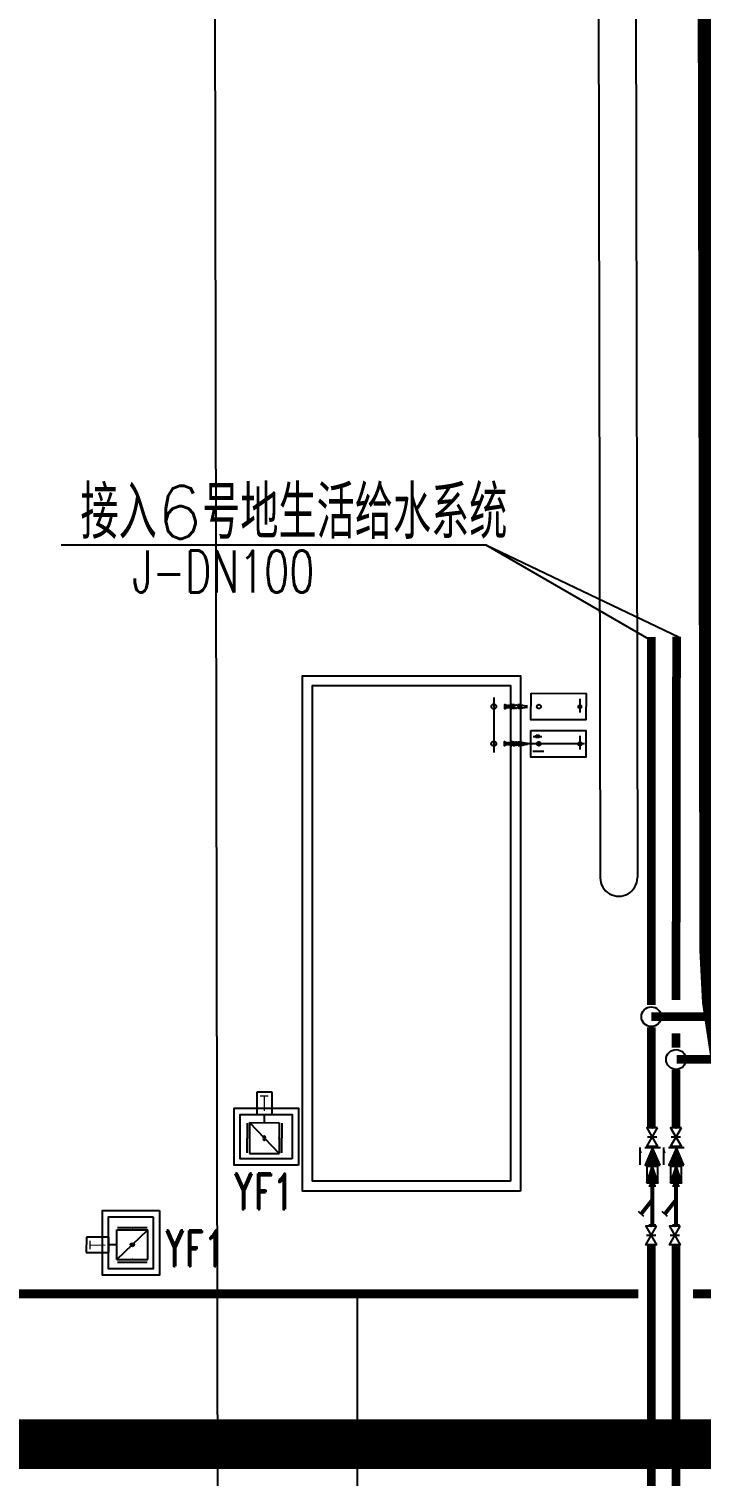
# Model space of a CAD drawing. Header units: metres. Extents: x 497246 to 997717, y 2998582 to 5998198.
# Drawn here: x 499202.2 to 499229.3, y 2998899.1 to 2998957.5 of the extents above; entities that cross this region are included whole.
import ezdxf
from ezdxf.enums import TextEntityAlignment as Align

# ---------------------------------------------------------------- set-up
doc = ezdxf.new("R2010")
doc.units = ezdxf.units.M
doc.header["$LTSCALE"] = 1000
doc.linetypes.add('DASHDOT', pattern=[1, 0.5, -0.25, 0, -0.25])
doc.layers.get('0').update_dxf_attribs({"linetype": 'CONTINUOUS'})
for name, color, linetype in [('00侧分带', 3, 'CONTINUOUS'), ('EQUIP_消防', 7, 'CONTINUOUS'), ('EQUIP_给水', 30, 'CONTINUOUS'), ('PIPE-消防', 1, 'CONTINUOUS'), ('PIPE-给水', 3, 'CONTINUOUS'), ('RD-中线', 1, 'DASHDOT'), ('VALVE_污水', 7, 'CONTINUOUS'), ('VALVE_给水', 40, 'CONTINUOUS'), ('VALVE_雨水', 7, 'CONTINUOUS'), ('VPIPE-给水', 11, 'CONTINUOUS'), ('VPIPE-雨水', 4, 'TG_Y'), ('图例层', 7, 'CONTINUOUS'), ('文字-排水', 122, 'CONTINUOUS')]:
    doc.layers.add(name, color=color, linetype=linetype)
doc.styles.add('_TCH_DIM', font='SIMPLEX', dxfattribs={"bigfont": 'GBCBIG'})
doc.styles.add('HZ', font='rs.shx', dxfattribs={"width": 0.8, "bigfont": 'hztxt.shx'})
doc.styles.add('HZTXT', font='txt', dxfattribs={"width": 0.7, "bigfont": 'HZTXT'})
doc.styles.add('SZK', font='romand.shx', dxfattribs={"width": 0.7, "bigfont": 'hztxt.shx'})
doc.styles.add('TG_LINETYPE', font='SIMPLEX', dxfattribs={"width": 0.8, "height": 3, "bigfont": 'HZTXT'})
doc.linetypes.add('TG_J', pattern='A,2,-0.3,["J",TG_LINETYPE,S=0.1,R=0,X=-0.23,Y=-0.15],0', length=2.3)
doc.linetypes.add('TG_QS', pattern='A,3,-0.6,["QS",TG_LINETYPE,S=0.1,R=0,X=-0.52,Y=-0.15],0', length=3.6)
doc.linetypes.add('TG_Y', pattern='A,2,-0.3,["Y",TG_LINETYPE,S=0.1,R=0,X=-0.23,Y=-0.15],0', length=2.3)

# ---------------------------------------------------------------- blocks, each defined once
blk = doc.blocks.new('$VALVE$00000296')
for points in [[(-125, 72), (-125, -72), (125, 72), (125, -72), (-125, 72)], [(0, 60), (0, -64)]]:
    blk.add_lwpolyline(points)
for p in [(-125, 0), (125, 0)]:
    blk.add_point(p)
blk = doc.blocks.new('$VALVE$00000447')
for p, q in [((-82, 0), (-82, 90)), ((-82, 0), (-82, -90)), ((82, 0), (82, 90)), ((82, 0), (82, -90))]:
    blk.add_line(p, q)
blk.add_circle((0, 0), 60.1)
for p in [(-82, 0), (82, 0)]:
    blk.add_point(p)
blk = doc.blocks.new('$VALVE$00000486')
for p, q in [((90, 55), (-90, 16)), ((-90, -48), (-90, 48)), ((90, 72), (90, -72)), ((90, 72), (90, -72)), ((90, -72), (90, 72)), ((90, -55), (-90, -16))]:
    blk.add_line(p, q)
for p in [(-90, 0), (90, 0)]:
    blk.add_point(p)
blk = doc.blocks.new('$VALVE$00000721')
for p, q in [((-77.2, 258.1), (-77.2, 132.4)), ((77.2, 258.1), (-77.2, 258.1)), ((77.2, 132.4), (77.2, 258.1)), ((-149.8, 86.5), (149.8, -86.5)), ((-149.8, 86.5), (149.8, 86.5)), ((-149.8, 86.5), (-149.8, -86.5)), ((-77.2, 132.4), (0, 132.4)), ((0, 86.5), (0, 132.4)), ((0, 132.4), (77.2, 132.4)), ((149.8, 86.5), (149.8, -86.5)), ((-149.8, -86.5), (149.8, -86.5))]:
    blk.add_line(p, q)
at = {"const_width": 25.3}
blk.add_lwpolyline([(-12.7, 0, 1), (12.7, 0, 1)], format="xyb", close=True, dxfattribs=at)
for p in [(-149.8, 0), (149.8, 0)]:
    blk.add_point(p)
at = {"style": 'HZ', "width": 1.675276}
blk.add_text('T', height=84, dxfattribs=at).set_placement((-49.6, 152.2), (44.1, 152.2), align=Align.FIT)
blk = doc.blocks.new('$VALVE$00000656')
for p, q in [((-113, 110), (-113, -100)), ((118, -164), (-119, -164))]:
    blk.add_line(p, q)
blk.add_lwpolyline([(119, 5, 203, 0, 0), (-113, 5, 0, 0, 0)], format="xyseb")
blk.add_lwpolyline([(119, 107), (-113, 5), (119, -97)], close=True)
for p in [(-113, 5), (119, 5)]:
    blk.add_point(p)
blk.add_solid([(-44, -164), (-44, -139), (-119, -164)])
blk = doc.blocks.new('$VALVE$00000752')
for p, q in [((-112.5, 75), (112.5, 75)), ((112.5, 75), (112.5, -75)), ((112.5, -75), (-112.5, -75))]:
    blk.add_line(p, q)
blk.add_lwpolyline([(-112.5, -75), (112.5, 0), (-112.5, 75)], close=True)
for p in [(-112.5, 0), (112.5, 0)]:
    blk.add_point(p)
blk.add_solid([(-112.5, 75), (112.5, 0), (-112.5, -75)])
blk = doc.blocks.new('$VALVE$00000501')
for p, q in [((-175, 32), (-175, -32)), ((175, 32), (175, -32)), ((96, -77), (50, -123))]:
    blk.add_line(p, q)
at = {"const_width": 35}
for points in [[(-175, 0), (175, 0)], [(-52, 0), (73, -100)]]:
    blk.add_lwpolyline(points, dxfattribs=at)
for p in [(-175, -2), (175, -2)]:
    blk.add_point(p)

msp = doc.modelspace()

# ---------------------------------------------------------------- linework, layer by layer
at = {"color": 0, "ltscale": 10}
for points in [[(499222.054, 2998910.64), (499213.254, 2998910.64), (499213.254, 2998931.44), (499222.054, 2998931.44)], [(499222.054, 2998910.64), (499213.254, 2998910.64), (499213.254, 2998931.44), (499222.054, 2998931.44)], [(499221.654, 2998911.04), (499213.654, 2998911.04), (499213.654, 2998931.04), (499221.654, 2998931.04)]]:
    msp.add_lwpolyline(points, close=True, dxfattribs=at)
at = {"layer": '00侧分带', "ltscale": 100}
for p, q in [((499225.189, 2998970.288), (499225.273, 2998923.288)), ((499226.689, 2998970.291), (499226.773, 2998923.291))]:
    msp.add_line(p, q, dxfattribs=at)
msp.add_arc((499226.023, 2998923.289), 0.75, 180.10213, 0.10213, dxfattribs=at)
at = {"layer": 'EQUIP_消防', "color": 3, "linetype": 'Continuous', "ltscale": 0.001}
msp.add_line((499220.977, 2998930.562), (499220.974, 2998928.34), dxfattribs=at)
at = {"layer": 'EQUIP_消防', "color": 6, "linetype": 'Continuous', "ltscale": 0.001}
for p, q in [((499224.448, 2998930.51), (499224.447, 2998929.957)), ((499222.561, 2998928.993), (499222.922, 2998928.993)), ((499224.446, 2998929.01), (499224.445, 2998928.457)), ((499224.641, 2998928.691), (499221.726, 2998928.695)), ((499222.547, 2998928.393), (499222.996, 2998928.393))]:
    msp.add_line(p, q, dxfattribs=at)
at = {"layer": 'EQUIP_消防', "color": 0, "linetype": 'Continuous', "ltscale": 0.001}
for points in [[(499222.478, 2998930.729), (499224.7, 2998930.725), (499224.698, 2998929.655), (499222.476, 2998929.659)], [(499222.475, 2998929.229), (499224.697, 2998929.225), (499224.696, 2998928.155), (499222.474, 2998928.159)]]:
    msp.add_lwpolyline(points, close=True, dxfattribs=at)
at = {"layer": 'EQUIP_消防', "color": 6, "linetype": 'Continuous', "ltscale": 0.001}
for points in [[(499224.394, 2998930.244), (499224.501, 2998930.244), (499224.501, 2998930.138), (499224.394, 2998930.138)], [(499222.692, 2998929.046), (499222.799, 2998929.046), (499222.799, 2998928.94), (499222.692, 2998928.94)], [(499224.392, 2998928.744), (499224.499, 2998928.744), (499224.499, 2998928.638), (499224.392, 2998928.638)]]:
    msp.add_lwpolyline(points, close=True, dxfattribs=at)
at = {"layer": 'EQUIP_消防', "color": 3, "linetype": 'Continuous', "ltscale": 0.001}
for points in [[(499213.091, 2998911.687), (499210.491, 2998911.687), (499210.491, 2998913.987), (499213.091, 2998913.987)], [(499212.841, 2998911.937), (499210.741, 2998911.937), (499210.741, 2998913.737), (499212.841, 2998913.737)], [(499207.474, 2998909.855), (499207.474, 2998907.255), (499205.174, 2998907.255), (499205.174, 2998909.855)], [(499207.224, 2998909.605), (499207.224, 2998907.505), (499205.424, 2998907.505), (499205.424, 2998909.605)]]:
    msp.add_lwpolyline(points, close=True, dxfattribs=at)
at = {"layer": 'EQUIP_给水', "color": 6, "linetype": 'ByBlock'}
for p, q in [((499203.51, 2998936.72), (499220.651, 2998936.72)), ((499220.651, 2998936.72), (499227.32, 2998932.871)), ((499220.651, 2998936.72), (499228.463, 2998932.991))]:
    msp.add_line(p, q, dxfattribs=at)
at = {"layer": 'PIPE-消防', "color": 70, "linetype": 'ByBlock'}
msp.add_line((499215.465, 2998906.657), (499215.465, 2998891.433), dxfattribs=at)
at = {"layer": 'PIPE-给水', "color": 80, "linetype": 'TG_J', "ltscale": 0.004, "const_width": 0.35}
for points in [[(499227.333, 2998933), (499227.333, 2998918.153)], [(499228.355, 2998933.015), (499228.335, 2998918.353)], [(499227.333, 2998917.678), (499240.013, 2998917.678)], [(499227.333, 2998917.256), (499227.333, 2998913.195)], [(499228.333, 2998917.003), (499228.333, 2998916.428)], [(499228.36, 2998915.953), (499241.383, 2998915.953)], [(499228.333, 2998915.542), (499228.333, 2998913.195)], [(499227.333, 2998908.47), (499227.333, 2998898.667)], [(499228.333, 2998908.47), (499228.333, 2998898.667)]]:
    msp.add_lwpolyline(points, dxfattribs=at)
at = {"layer": 'PIPE-给水', "linetype": 'TG_J', "ltscale": 0.0075, "const_width": 0.244}
for points in [[(499227.375, 2998912.445), (499227.375, 2998912.388)], [(499227.375, 2998912.445), (499227.375, 2998912.397)], [(499227.375, 2998912.445), (499227.375, 2998912.388)], [(499227.375, 2998912.445), (499227.375, 2998912.397)], [(499228.333, 2998912.445), (499228.333, 2998912.388)], [(499228.333, 2998912.445), (499228.333, 2998912.397)], [(499228.333, 2998912.445), (499228.333, 2998912.388)], [(499228.333, 2998912.445), (499228.333, 2998912.397)], [(499227.375, 2998910.962), (499227.375, 2998910.836)], [(499227.375, 2998910.962), (499227.375, 2998910.836)], [(499228.333, 2998910.962), (499228.333, 2998910.836)], [(499228.333, 2998910.962), (499228.333, 2998910.836)]]:
    msp.add_lwpolyline(points, dxfattribs=at)
at = {"layer": 'PIPE-给水', "color": 113, "linetype": 'TG_QS', "ltscale": 0.0025, "const_width": 0.35}
for points in [[(499168.536, 2998906.495), (499226.812, 2998906.495)], [(499229.014, 2998906.495), (499322.828, 2998906.495)]]:
    msp.add_lwpolyline(points, dxfattribs=at)
at = {"layer": 'PIPE-给水', "color": 80, "linetype": 'TG_J'}
for centre in [(499227.333, 2998917.678), (499228.333, 2998915.953)]:
    msp.add_circle(centre, 0.4, dxfattribs=at)
at = {"layer": 'RD-中线', "color": 6, "linetype": 'DASHDOT', "ltscale": 80}
msp.add_line((499209.346, 2999162.633), (499209.863, 2998872.692), dxfattribs=at)
msp.add_line((499209.346, 2999162.633), (499209.863, 2998872.692), dxfattribs=at)
at = {"layer": 'VALVE_雨水', "linetype": 'Continuous'}
for p, q in [((499211.011, 2998913.381), (499211.009, 2998912.181)), ((499211.111, 2998913.381), (499211.109, 2998912.181)), ((499212.311, 2998913.379), (499212.309, 2998912.179)), ((499212.411, 2998913.379), (499212.409, 2998912.179)), ((499205.783, 2998909.176), (499206.983, 2998909.174)), ((499205.783, 2998909.076), (499206.983, 2998909.074)), ((499205.781, 2998907.876), (499206.981, 2998907.874)), ((499205.781, 2998907.775), (499206.981, 2998907.774))]:
    msp.add_line(p, q, dxfattribs=at)
at = {"layer": 'VPIPE-给水', "linetype": 'Continuous'}
for centre in [(499222.797, 2998930.193), (499222.795, 2998928.693)]:
    msp.add_circle(centre, 0.08, dxfattribs=at)
at = {"layer": 'VPIPE-雨水', "linetype": 'Continuous'}
for centre in [(499220.977, 2998930.196), (499220.975, 2998928.696)]:
    msp.add_circle(centre, 0.1, dxfattribs=at)
at = {"layer": '图例层', "color": 253, "const_width": 2, "flags": 128}
msp.add_lwpolyline([(499250.278, 2998900.333, -0.413692), (499230.278, 2998920.297), (499230.189, 2998970.297), (499226.645, 2998995.291)], format="xyb", dxfattribs=at)
msp.add_lwpolyline([(499252.061, 2998900.431), (499161.738, 2998900.431)], dxfattribs=at)

# ---------------------------------------------------------------- block references
at = {"layer": 'VALVE_污水', "linetype": 'Continuous', "xscale": 0.0012, "yscale": 0.0012, "zscale": 0.0012, "rotation": 179.9192424867249}
for p in [(499222.186, 2998930.194), (499222.184, 2998928.694)]:
    msp.add_blockref('$VALVE$00000486', p, dxfattribs=at)
at = {"layer": 'VALVE_给水', "linetype": 'Continuous'}
for name, p, xscale, yscale, zscale, rotation in [('$VALVE$00000296', (499227.375, 2998912.82), 0.003000000000611179, 0.003000000000611179, 0.003000000000611179, 269.9999999679062), ('$VALVE$00000296', (499228.333, 2998912.82), 0.003000000000611179, 0.003000000000611179, 0.003000000000611179, 269.9999999679062), ('$VALVE$00000656', (499227.375, 2998912.049), 0.003000000000611179, 0.003000000000611179, 0.003000000000611179, 269.9999999679062), ('$VALVE$00000656', (499228.333, 2998912.049), 0.003000000000611179, 0.003000000000611179, 0.003000000000611179, 269.9999999679062), ('$VALVE$00000752', (499227.375, 2998911.3), -0.003000000000611179, 0.002999999999929059, 0.003, 269.9999999674524), ('$VALVE$00000752', (499228.333, 2998911.3), -0.003000000000611179, 0.002999999999929059, 0.003, 269.9999999674524), ('$VALVE$00000501', (499227.375, 2998910.049), 0.004499999999097781, 0.004499999999097781, 0.004499999999097781, 269.9999999679062), ('$VALVE$00000501', (499228.333, 2998910.049), 0.004499999999097781, 0.004499999999097781, 0.004499999999097781, 269.9999999679062), ('$VALVE$00000296', (499227.333, 2998908.845), 0.003000000000611179, 0.003000000000611179, 0.003000000000611179, 269.9999999679062), ('$VALVE$00000296', (499228.291, 2998908.845), 0.003000000000611179, 0.003000000000611179, 0.003000000000611179, 269.9999999679062)]:
    msp.add_blockref(name, p, dxfattribs=dict(at, xscale=xscale, yscale=yscale, zscale=zscale, rotation=rotation))
at = {"layer": 'VALVE_雨水', "linetype": 'Continuous'}
for name, p, xscale, yscale, zscale, rotation in [('$VALVE$00000296', (499221.565, 2998930.195), 0.0012, 0.0012, 0.0012, 179.9192424869676), ('$VALVE$00000447', (499221.885, 2998930.194), 0.0012, 0.0012, 0.0012, 179.9192424869676), ('$VALVE$00000296', (499221.563, 2998928.695), 0.0012, 0.0012, 0.0012, 179.9192424869676), ('$VALVE$00000447', (499221.883, 2998928.694), 0.0012, 0.0012, 0.0012, 179.9192424869676), ('$VALVE$00000721', (499211.71, 2998912.78), 0.004005574920530513, 0.007200000000000001, 0.004005574920530513, 359.9292437997541), ('$VALVE$00000721', (499206.382, 2998908.475), 0.004005574920530513, 0.007200000000000001, 0.004005574920530513, 89.9292437997541)]:
    msp.add_blockref(name, p, dxfattribs=dict(at, xscale=xscale, yscale=yscale, zscale=zscale, rotation=rotation))

# ---------------------------------------------------------------- texts
at = {"layer": 'EQUIP_给水', "color": 6, "linetype": 'ByBlock', "style": '_TCH_DIM'}
msp.add_text('接入6号地生活给水系统', height=2.13947, rotation=0, dxfattribs=at).set_placement((499204.287, 2998936.963, -23.526))
at = {"layer": 'PIPE-给水', "color": 70, "style": 'HZTXT', "width": 0.7}
msp.add_text('J-DN100', height=1.69, rotation=0, dxfattribs=at).set_placement((499210.055, 2998935.645, -11.763), align=Align.MIDDLE)
at = {"layer": '文字-排水', "style": 'SZK', "width": 0.7}
for p in [(499210.462, 2998909.91), (499207.681, 2998907.614)]:
    msp.add_text('YF1', height=1.44, dxfattribs=at).set_placement(p)

doc.saveas('drawing.dxf')
